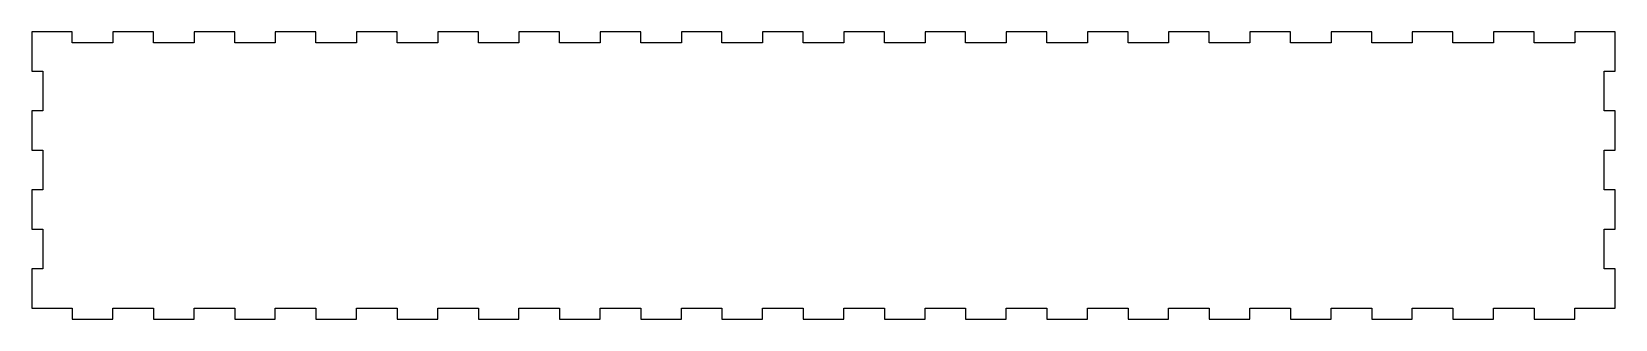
# Model space of a CAD drawing. Header units: millimetres. Extents: x 215 to 645, y 0 to 78.
import ezdxf

# ---------------------------------------------------------------- set-up
doc = ezdxf.new("R2010")
doc.units = ezdxf.units.MM
doc.layers.get('0').update_dxf_attribs({"linetype": 'CONTINUOUS'})

msp = doc.modelspace()

# ---------------------------------------------------------------- linework, layer by layer
msp.add_lwpolyline([(218, 13.71), (215, 13.71), (215, 3), (226.03, 3), (226.03, 0), (237.05, 0), (237.05, 3), (248.08, 3), (248.08, 0), (259.1, 0), (259.1, 3), (270.13, 3), (270.13, 0), (281.15, 0), (281.15, 3), (292.18, 3), (292.18, 0), (303.21, 0), (303.21, 3), (314.23, 3), (314.23, 0), (325.26, 0), (325.26, 3), (336.28, 3), (336.28, 0), (347.31, 0), (347.31, 3), (358.33, 3), (358.33, 0), (369.36, 0), (369.36, 3), (380.38, 3), (380.38, 0), (391.41, 0), (391.41, 3), (402.44, 3), (402.44, 0), (413.46, 0), (413.46, 3), (424.49, 3), (424.49, 0), (435.51, 0), (435.51, 3), (446.54, 3), (446.54, 0), (457.56, 0), (457.56, 3), (468.59, 3), (468.59, 0), (479.62, 0), (479.62, 3), (490.64, 3), (490.64, 0), (501.67, 0), (501.67, 3), (512.69, 3), (512.69, 0), (523.72, 0), (523.72, 3), (534.74, 3), (534.74, 0), (545.77, 0), (545.77, 3), (556.79, 3), (556.79, 0), (567.82, 0), (567.82, 3), (578.85, 3), (578.85, 0), (589.87, 0), (589.87, 3), (600.9, 3), (600.9, 0), (611.92, 0), (611.92, 3), (622.95, 3), (622.95, 0), (633.97, 0), (633.97, 3), (645, 3), (645, 13.71), (642, 13.71), (642, 24.43), (645, 24.43), (645, 35.14), (642, 35.14), (642, 45.86), (645, 45.86), (645, 56.57), (642, 56.57), (642, 67.29), (645, 67.29), (645, 78), (633.97, 78), (633.97, 75), (622.95, 75), (622.95, 78), (611.92, 78), (611.92, 75), (600.9, 75), (600.9, 78), (589.87, 78), (589.87, 75), (578.85, 75), (578.85, 78), (567.82, 78), (567.82, 75), (556.79, 75), (556.79, 78), (545.77, 78), (545.77, 75), (534.74, 75), (534.74, 78), (523.72, 78), (523.72, 75), (512.69, 75), (512.69, 78), (501.67, 78), (501.67, 75), (490.64, 75), (490.64, 78), (479.62, 78), (479.62, 75), (468.59, 75), (468.59, 78), (457.56, 78), (457.56, 75), (446.54, 75), (446.54, 78), (435.51, 78), (435.51, 75), (424.49, 75), (424.49, 78), (413.46, 78), (413.46, 75), (402.44, 75), (402.44, 78), (391.41, 78), (391.41, 75), (380.38, 75), (380.38, 78), (369.36, 78), (369.36, 75), (358.33, 75), (358.33, 78), (347.31, 78), (347.31, 75), (336.28, 75), (336.28, 78), (325.26, 78), (325.26, 75), (314.23, 75), (314.23, 78), (303.21, 78), (303.21, 75), (292.18, 75), (292.18, 78), (281.15, 78), (281.15, 75), (270.13, 75), (270.13, 78), (259.1, 78), (259.1, 75), (248.08, 75), (248.08, 78), (237.05, 78), (237.05, 75), (226.03, 75), (226.03, 78), (215, 78), (215, 67.29), (218, 67.29), (218, 56.57), (215, 56.57), (215, 45.86), (218, 45.86), (218, 35.14), (215, 35.14), (215, 24.43), (218, 24.43)], close=True)

doc.saveas('drawing.dxf')
